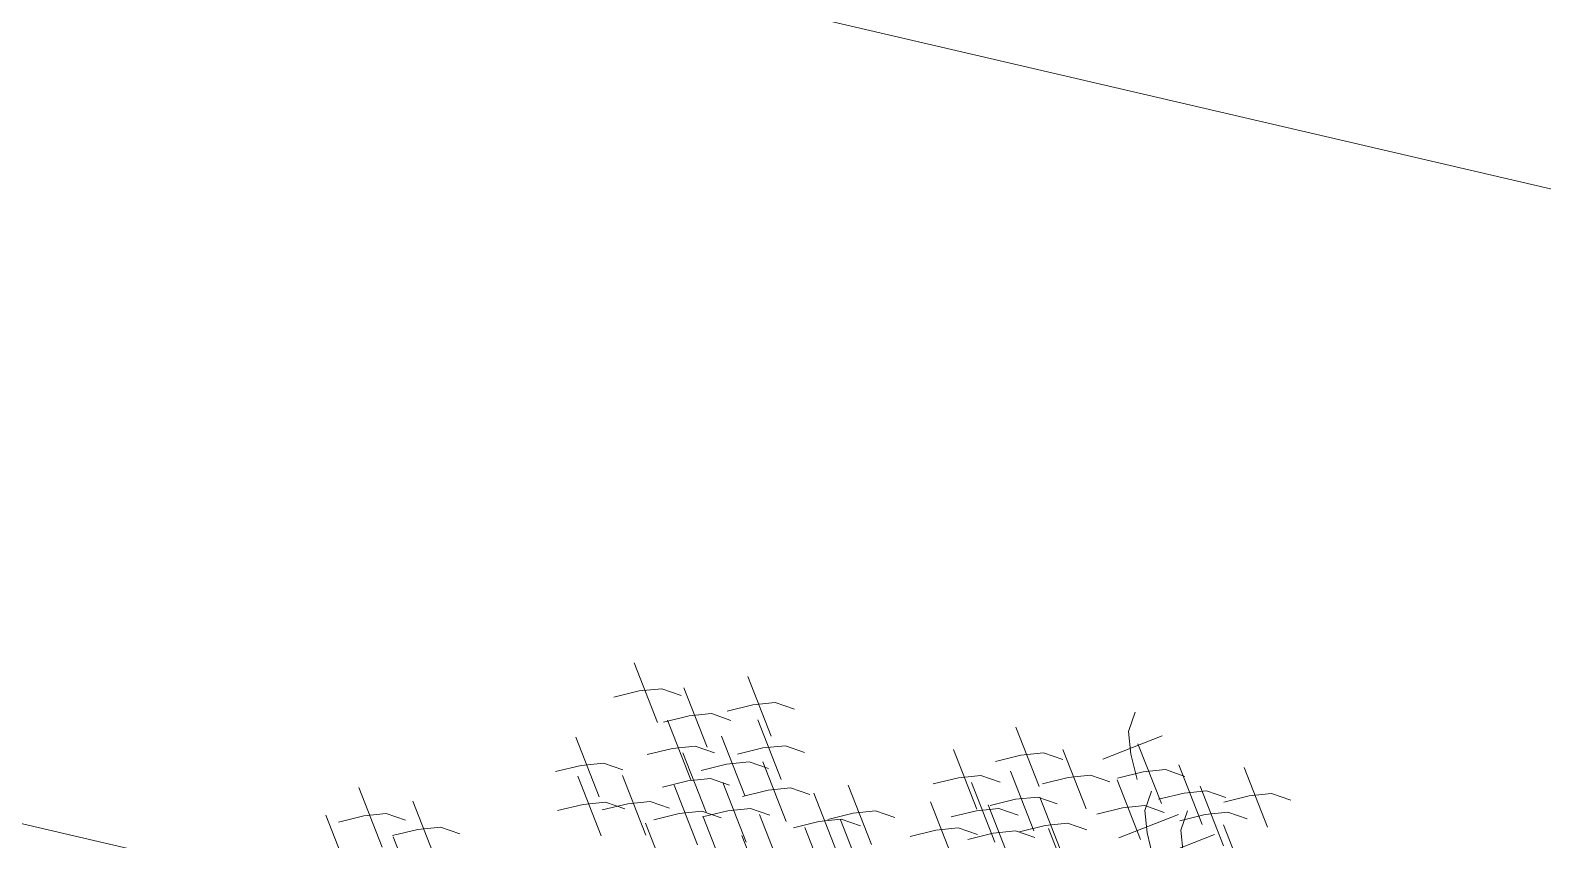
# Model space of a CAD drawing. Header units: millimetres. Extents: x 474016 to 477875, y 2288607 to 2292200.
# Drawn here: x 474130.16 to 474141.13, y 2289210.49 to 2289216.36 of the extents above; entities that cross this region are included whole.
import ezdxf

# ---------------------------------------------------------------- set-up
doc = ezdxf.new("R2010")
doc.units = ezdxf.units.MM
doc.header["$LTSCALE"] = 50
for name, color, linetype, lineweight in [('BANQUETA', 251, 'Continuous', 5), ('EXT', 3, 'Continuous', 5), ('JARDINES', 98, 'Continuous', 13)]:
    doc.layers.add(name, color=color, linetype=linetype, lineweight=lineweight)

# ---------------------------------------------------------------- blocks, each defined once
blk = doc.blocks.new('Plarbol-031')
for points in [[(0.1874, 2.608325), (0.40975, 2.455225)], [(0.197575, 2.439975), (0.2719, 2.521925), (0.34495, 2.5829), (0.428175, 2.60515)], [(-0.326475, 2.304025), (-0.173425, 2.526375)], [(-0.158175, 2.3142), (-0.240125, 2.388525), (-0.301075, 2.461575), (-0.3233, 2.5448)], [(-0.239475, 2.44125), (-0.01715, 2.28815)], [(-0.229325, 2.2729), (-0.155, 2.35485), (-0.08195, 2.415825), (0.001275, 2.438075)], [(-0.046375, 2.464125), (0.175975, 2.311025)], [(-0.0362, 2.295775), (0.038125, 2.377725), (0.111175, 2.4387), (0.1944, 2.46095)], [(0.07815, 2.43935), (0.300475, 2.28625)], [(0.0883, 2.271), (0.162625, 2.35295), (0.235675, 2.413925), (0.3189, 2.436175)], [(0.0845, 2.07725), (0.00255, 2.151575), (-0.058425, 2.224625), (-0.080675, 2.30785)], [(0.089575, 2.082975), (0.242675, 2.3053)], [(0.257925, 2.093125), (0.175975, 2.16745), (0.115, 2.2405), (0.09275, 2.323725)], [(0.250925, 2.3593), (0.473275, 2.2062)], [(-0.488475, 2.244325), (-0.266125, 2.091225)], [(-0.4783, 2.075975), (-0.403975, 2.157925), (-0.330925, 2.2189), (-0.247725, 2.24115)], [(-0.226775, 2.26655), (-0.00445, 2.11345)], [(-0.2166, 2.0982), (-0.142275, 2.18015), (-0.069225, 2.24115), (0.013975, 2.263375)], [(-0.08385, 2.067075), (0.06925, 2.289425)], [(-0.705725, 2.211275), (-0.4834, 2.0582)], [(-0.695575, 2.04295), (-0.62125, 2.1249), (-0.548175, 2.185875), (-0.464975, 2.2081)], [(-0.6206, 2.044225), (-0.398275, 1.891125)], [(-0.61045, 1.875875), (-0.536125, 1.957825), (-0.463075, 2.0188), (-0.37985, 2.04105)], [(-0.8709, 1.985125), (-0.64855, 1.83205)], [(-0.860725, 1.8168), (-0.7864, 1.89875), (-0.71335, 1.959725), (-0.630125, 1.98195)], [(-0.45545, 2.022625), (-0.233125, 1.869525)], [(-0.445275, 1.854275), (-0.37095, 1.936225), (-0.2979, 1.9972), (-0.2147, 2.01945)], [(-0.3519, 1.93305), (-0.129575, 1.77995)], [(-0.729875, 1.912075), (-0.507525, 1.758975)], [(-0.7197, 1.74375), (-0.645375, 1.8257), (-0.572325, 1.886675), (-0.4891, 1.9089)], [(-0.6187, 1.873325), (-0.39635, 1.720225)], [(-0.608525, 1.705), (-0.5342, 1.78695), (-0.46115, 1.847925), (-0.37795, 1.87015)], [(-1.761525, 1.7539), (-1.539175, 1.6008)], [(-1.75135, 1.585575), (-1.677025, 1.6675), (-1.603975, 1.7285), (-1.52075, 1.750725)], [(-0.826425, 1.7482), (-0.6041, 1.5951)], [(-0.81625, 1.57985), (-0.74195, 1.6618), (-0.668875, 1.722775), (-0.585675, 1.745)], [(-1.6243, 1.62685), (-1.401975, 1.47375)], [(-1.614125, 1.458525), (-1.5398, 1.54045), (-1.46675, 1.60145), (-1.38355, 1.623675)], [(-1.15485, 1.61225), (-0.932525, 1.45915)], [(-1.144675, 1.4439), (-1.07035, 1.52585), (-0.9973, 1.586825), (-0.9141, 1.609075)], [(-2.19095, 1.5341), (-1.9686, 1.381025)], [(-2.180775, 1.365775), (-2.10645, 1.447725), (-2.0334, 1.5087), (-1.950175, 1.530925)], [(-1.9578, 1.5646), (-1.735475, 1.4115)], [(-1.94765, 1.39625), (-1.873325, 1.4782), (-1.800275, 1.5392), (-1.71705, 1.561425)], [(-1.7126, 1.48455), (-1.490275, 1.331475)], [(-1.702425, 1.316225), (-1.6281, 1.398175), (-1.55505, 1.45915), (-1.47185, 1.481375)], [(-1.506775, 1.49155), (-1.28445, 1.33845)], [(-1.496625, 1.3232), (-1.4223, 1.40515), (-1.349225, 1.466125), (-1.266025, 1.488375)], [(-1.255225, 1.50235), (-1.032875, 1.34925)], [(-1.24505, 1.334), (-1.170725, 1.41595), (-1.097675, 1.476925), (-1.01445, 1.499175)], [(-1.098325, 1.4725), (-0.875975, 1.3194)], [(-1.93875, 1.41215), (-1.7164, 1.25905)], [(-1.928575, 1.2438), (-1.85425, 1.32575), (-1.7812, 1.386725), (-1.698, 1.408975)], [(-1.205675, 1.361325), (-0.983325, 1.208225)], [(-1.808525, 1.33465), (-1.586175, 1.18155)], [(-1.79835, 1.1663), (-1.724025, 1.24825), (-1.650975, 1.309225), (-1.567775, 1.331475)], [(-1.59825, 1.3251), (-1.375925, 1.172025)], [(-1.5881, 1.156775), (-1.513775, 1.238725), (-1.440725, 1.2997), (-1.3575, 1.321925)], [(-1.39435, 1.2997), (-1.172, 1.1466)], [(-1.761525, 1.2006), (-1.539175, 1.0475)], [(-1.75135, 1.03225), (-1.677025, 1.1142), (-1.603975, 1.1752), (-1.52075, 1.197425)], [(-1.58555, 1.158675), (-1.363225, 1.005575)], [(-1.4064, 1.18535), (-1.184075, 1.03225)], [(-2.21825, 1.13645), (-1.995925, 0.98335)], [(-2.2081, 0.9681), (-2.133775, 1.05005), (-2.060725, 1.111025), (-1.9775, 1.133275)], [(-1.9648, 1.11295), (-1.74245, 0.95985)], [(-1.954625, 0.9446), (-1.8803, 1.02655), (-1.80725, 1.087525), (-1.724025, 1.10975)], [(-2.11915, 1.00495), (-1.896825, 0.85185)], [(-2.109, 0.8366), (-2.034675, 0.91855), (-1.961625, 0.979525), (-1.8784, 1.001775)], [(-1.772325, 0.999875), (-1.549975, 0.846775)], [(-2.6369, 0.527875), (-2.41455, 0.374775)], [(-2.626725, 0.359525), (-2.5524, 0.441475), (-2.47935, 0.502475), (-2.396125, 0.5247)], [(-2.85795, 0.4472), (-2.635625, 0.2941)], [(-2.8478, 0.27885), (-2.773475, 0.3608), (-2.700425, 0.421775), (-2.6172, 0.444025)], [(-2.62165, 0.357), (-2.3993, 0.2039)], [(-2.9075, 0.273125), (-2.685175, 0.12005)]]:
    blk.add_lwpolyline(points)

msp = doc.modelspace()

# ---------------------------------------------------------------- linework, layer by layer
at = {"layer": 'BANQUETA'}
msp.add_lwpolyline([(474108.951, 2289222.72), (474230.689, 2289194.35, 0.414214), (474233.091, 2289195.844), (474244.212, 2289243.565, 0.414214), (474242.718, 2289245.966), (474120.98, 2289274.337)], format="xyb", dxfattribs=at)
at = {"layer": 'JARDINES'}
msp.add_lwpolyline([(474229.1, 2289187.532, -0.388075), (474228.419, 2289184.611), (474118.368, 2289210.258, -0.386646), (474119.049, 2289213.179)], format="xyb", close=True, dxfattribs=at)

# ---------------------------------------------------------------- block references
at = {"layer": 'EXT', "xscale": 1.71989999994179, "yscale": 1.71989999994179, "zscale": 1.71989999994179, "rotation": 325.9356466897348}
msp.add_blockref('Plarbol-031', (474136.184, 2289207.474), dxfattribs=at)

doc.saveas('drawing.dxf')
